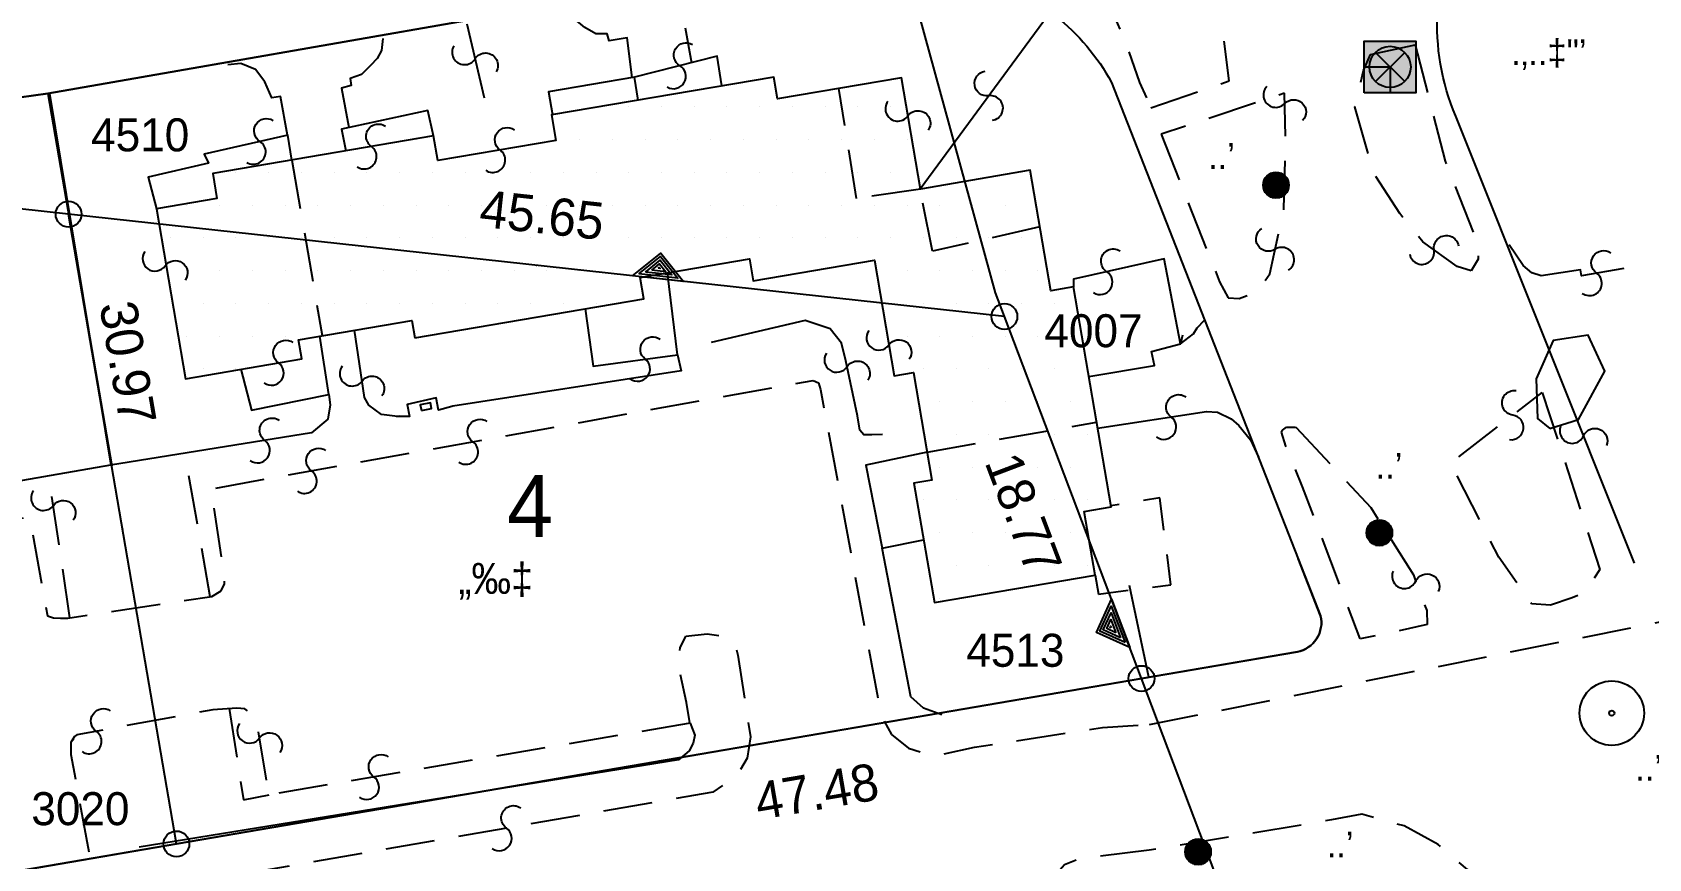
# Model space of a CAD drawing. Extents: x 160399 to 161261, y 619798 to 620526.
# Drawn here: x 160842.2 to 160920.6, y 620247.5 to 620287.5 of the extents above; entities that cross this region are included whole.
import ezdxf
from ezdxf.enums import TextEntityAlignment as Align

# ---------------------------------------------------------------- set-up
doc = ezdxf.new("R2010")
doc.units = 0
doc.header["$LTSCALE"] = 0.375
doc.header["$MEASUREMENT"] = 0
doc.linetypes.add('HIDDEN', pattern=[9.525, 6.35, -3.175])
doc.layers.get('0').update_dxf_attribs({"linetype": 'CONTINUOUS'})
for name, color, linetype in [('FNCP002', 251, 'CONTINUOUS'), ('PCLP001', 7, 'CONTINUOUS'), ('PCLP004', 7, 'CONTINUOUS'), ('PCLP007', 7, 'CONTINUOUS'), ('PCLS001', 2, 'CONTINUOUS'), ('PCLS002', 2, 'CONTINUOUS'), ('PCLS007', 4, 'CONTINUOUS'), ('PH-BLDH001', 3, 'CONTINUOUS'), ('PH-BLDP001', 3, 'CONTINUOUS'), ('PH-BLDP008', 3, 'CONTINUOUS'), ('PH-BLDP030', 3, 'HIDDEN'), ('PH-ELCS001', 3, 'CONTINUOUS'), ('PH-FNCP000', 3, 'CONTINUOUS'), ('PH-FNCP006', 3, 'CONTINUOUS'), ('PH-LGTS008', 3, 'CONTINUOUS'), ('PH-PHNS006', 3, 'CONTINUOUS'), ('PH-RODP021', 3, 'HIDDEN'), ('PH-RODP023', 3, 'HIDDEN'), ('PH-RODP026', 3, 'HIDDEN'), ('PH-RODT100', 3, 'HIDDEN'), ('PH-TREP001', 3, 'CONTINUOUS'), ('SRVS002', 6, 'CONTINUOUS'), ('SRVS007', 2, 'CONTINUOUS'), ('UD_PCLS008', 11, 'CONTINUOUS')]:
    doc.layers.add(name, color=color, linetype=linetype)
doc.styles.add('HEBTXT', font='hebtxt')

# ---------------------------------------------------------------- blocks, each defined once
blk = doc.blocks.new('*X28')
at = {"color": 0}
for p, q in [((160872.4875, 620283.875), (160872.4875, 620283.875)), ((160874.075, 620283.875), (160874.075, 620283.875)), ((160875.6625, 620283.875), (160875.6625, 620283.875)), ((160877.25, 620283.875), (160877.25, 620283.875)), ((160878.8375, 620283.875), (160878.8375, 620283.875)), ((160880.425, 620283.875), (160880.425, 620283.875)), ((160882.0125, 620283.875), (160882.0125, 620283.875)), ((160883.6, 620283.875), (160883.6, 620283.875)), ((160885.1875, 620283.875), (160885.1875, 620283.875)), ((160862.16875, 620282.2875), (160862.16875, 620282.2875)), ((160870.10625, 620282.2875), (160870.10625, 620282.2875)), ((160871.69375, 620282.2875), (160871.69375, 620282.2875)), ((160873.28125, 620282.2875), (160873.28125, 620282.2875)), ((160874.86875, 620282.2875), (160874.86875, 620282.2875)), ((160876.45625, 620282.2875), (160876.45625, 620282.2875)), ((160878.04375, 620282.2875), (160878.04375, 620282.2875)), ((160879.63125, 620282.2875), (160879.63125, 620282.2875)), ((160881.21875, 620282.2875), (160881.21875, 620282.2875)), ((160882.80625, 620282.2875), (160882.80625, 620282.2875)), ((160884.39375, 620282.2875), (160884.39375, 620282.2875)), ((160885.98125, 620282.2875), (160885.98125, 620282.2875)), ((160853.4375, 620280.7), (160853.4375, 620280.7)), ((160855.025, 620280.7), (160855.025, 620280.7)), ((160856.6125, 620280.7), (160856.6125, 620280.7)), ((160858.2, 620280.7), (160858.2, 620280.7)), ((160859.7875, 620280.7), (160859.7875, 620280.7)), ((160861.375, 620280.7), (160861.375, 620280.7)), ((160862.9625, 620280.7), (160862.9625, 620280.7)), ((160864.55, 620280.7), (160864.55, 620280.7)), ((160866.1375, 620280.7), (160866.1375, 620280.7)), ((160867.725, 620280.7), (160867.725, 620280.7)), ((160869.3125, 620280.7), (160869.3125, 620280.7)), ((160870.9, 620280.7), (160870.9, 620280.7)), ((160872.4875, 620280.7), (160872.4875, 620280.7)), ((160874.075, 620280.7), (160874.075, 620280.7)), ((160875.6625, 620280.7), (160875.6625, 620280.7)), ((160877.25, 620280.7), (160877.25, 620280.7)), ((160878.8375, 620280.7), (160878.8375, 620280.7)), ((160880.425, 620280.7), (160880.425, 620280.7)), ((160882.0125, 620280.7), (160882.0125, 620280.7)), ((160883.6, 620280.7), (160883.6, 620280.7)), ((160885.1875, 620280.7), (160885.1875, 620280.7)), ((160891.5375, 620280.7), (160891.5375, 620280.7)), ((160851.05625, 620279.1125), (160851.05625, 620279.1125)), ((160852.64375, 620279.1125), (160852.64375, 620279.1125)), ((160854.23125, 620279.1125), (160854.23125, 620279.1125)), ((160855.81875, 620279.1125), (160855.81875, 620279.1125)), ((160857.40625, 620279.1125), (160857.40625, 620279.1125)), ((160858.99375, 620279.1125), (160858.99375, 620279.1125)), ((160860.58125, 620279.1125), (160860.58125, 620279.1125)), ((160862.16875, 620279.1125), (160862.16875, 620279.1125)), ((160863.75625, 620279.1125), (160863.75625, 620279.1125)), ((160865.34375, 620279.1125), (160865.34375, 620279.1125)), ((160866.93125, 620279.1125), (160866.93125, 620279.1125)), ((160868.51875, 620279.1125), (160868.51875, 620279.1125)), ((160870.10625, 620279.1125), (160870.10625, 620279.1125)), ((160871.69375, 620279.1125), (160871.69375, 620279.1125)), ((160873.28125, 620279.1125), (160873.28125, 620279.1125)), ((160874.86875, 620279.1125), (160874.86875, 620279.1125)), ((160876.45625, 620279.1125), (160876.45625, 620279.1125)), ((160878.04375, 620279.1125), (160878.04375, 620279.1125)), ((160879.63125, 620279.1125), (160879.63125, 620279.1125)), ((160881.21875, 620279.1125), (160881.21875, 620279.1125)), ((160882.80625, 620279.1125), (160882.80625, 620279.1125)), ((160884.39375, 620279.1125), (160884.39375, 620279.1125)), ((160885.98125, 620279.1125), (160885.98125, 620279.1125)), ((160887.56875, 620279.1125), (160887.56875, 620279.1125)), ((160889.15625, 620279.1125), (160889.15625, 620279.1125)), ((160890.74375, 620279.1125), (160890.74375, 620279.1125)), ((160850.2625, 620277.525), (160850.2625, 620277.525)), ((160851.85, 620277.525), (160851.85, 620277.525)), ((160853.4375, 620277.525), (160853.4375, 620277.525)), ((160855.025, 620277.525), (160855.025, 620277.525)), ((160856.6125, 620277.525), (160856.6125, 620277.525)), ((160858.2, 620277.525), (160858.2, 620277.525)), ((160859.7875, 620277.525), (160859.7875, 620277.525)), ((160861.375, 620277.525), (160861.375, 620277.525)), ((160862.9625, 620277.525), (160862.9625, 620277.525)), ((160864.55, 620277.525), (160864.55, 620277.525)), ((160866.1375, 620277.525), (160866.1375, 620277.525)), ((160867.725, 620277.525), (160867.725, 620277.525)), ((160869.3125, 620277.525), (160869.3125, 620277.525)), ((160870.9, 620277.525), (160870.9, 620277.525)), ((160872.4875, 620277.525), (160872.4875, 620277.525)), ((160874.075, 620277.525), (160874.075, 620277.525)), ((160875.6625, 620277.525), (160875.6625, 620277.525)), ((160877.25, 620277.525), (160877.25, 620277.525)), ((160878.8375, 620277.525), (160878.8375, 620277.525)), ((160880.425, 620277.525), (160880.425, 620277.525)), ((160882.0125, 620277.525), (160882.0125, 620277.525)), ((160883.6, 620277.525), (160883.6, 620277.525)), ((160885.1875, 620277.525), (160885.1875, 620277.525)), ((160886.775, 620277.525), (160886.775, 620277.525)), ((160888.3625, 620277.525), (160888.3625, 620277.525)), ((160889.95, 620277.525), (160889.95, 620277.525)), ((160891.5375, 620277.525), (160891.5375, 620277.525)), ((160851.05625, 620275.9375), (160851.05625, 620275.9375)), ((160852.64375, 620275.9375), (160852.64375, 620275.9375)), ((160854.23125, 620275.9375), (160854.23125, 620275.9375)), ((160855.81875, 620275.9375), (160855.81875, 620275.9375)), ((160857.40625, 620275.9375), (160857.40625, 620275.9375)), ((160858.99375, 620275.9375), (160858.99375, 620275.9375)), ((160860.58125, 620275.9375), (160860.58125, 620275.9375)), ((160862.16875, 620275.9375), (160862.16875, 620275.9375)), ((160863.75625, 620275.9375), (160863.75625, 620275.9375)), ((160865.34375, 620275.9375), (160865.34375, 620275.9375)), ((160866.93125, 620275.9375), (160866.93125, 620275.9375)), ((160868.51875, 620275.9375), (160868.51875, 620275.9375)), ((160870.10625, 620275.9375), (160870.10625, 620275.9375)), ((160871.69375, 620275.9375), (160871.69375, 620275.9375)), ((160873.28125, 620275.9375), (160873.28125, 620275.9375)), ((160874.86875, 620275.9375), (160874.86875, 620275.9375)), ((160879.63125, 620275.9375), (160879.63125, 620275.9375)), ((160881.21875, 620275.9375), (160881.21875, 620275.9375)), ((160885.98125, 620275.9375), (160885.98125, 620275.9375)), ((160887.56875, 620275.9375), (160887.56875, 620275.9375)), ((160889.15625, 620275.9375), (160889.15625, 620275.9375)), ((160890.74375, 620275.9375), (160890.74375, 620275.9375)), ((160892.33125, 620275.9375), (160892.33125, 620275.9375)), ((160851.85, 620274.35), (160851.85, 620274.35)), ((160853.4375, 620274.35), (160853.4375, 620274.35)), ((160855.025, 620274.35), (160855.025, 620274.35)), ((160856.6125, 620274.35), (160856.6125, 620274.35)), ((160858.2, 620274.35), (160858.2, 620274.35)), ((160859.7875, 620274.35), (160859.7875, 620274.35)), ((160861.375, 620274.35), (160861.375, 620274.35)), ((160862.9625, 620274.35), (160862.9625, 620274.35)), ((160864.55, 620274.35), (160864.55, 620274.35)), ((160866.1375, 620274.35), (160866.1375, 620274.35)), ((160867.725, 620274.35), (160867.725, 620274.35)), ((160869.3125, 620274.35), (160869.3125, 620274.35)), ((160870.9, 620274.35), (160870.9, 620274.35)), ((160885.1875, 620274.35), (160885.1875, 620274.35)), ((160886.775, 620274.35), (160886.775, 620274.35)), ((160888.3625, 620274.35), (160888.3625, 620274.35)), ((160889.95, 620274.35), (160889.95, 620274.35)), ((160891.5375, 620274.35), (160891.5375, 620274.35)), ((160893.125, 620274.35), (160893.125, 620274.35)), ((160851.05625, 620272.7625), (160851.05625, 620272.7625)), ((160852.64375, 620272.7625), (160852.64375, 620272.7625)), ((160854.23125, 620272.7625), (160854.23125, 620272.7625)), ((160855.81875, 620272.7625), (160855.81875, 620272.7625)), ((160857.40625, 620272.7625), (160857.40625, 620272.7625)), ((160862.16875, 620272.7625), (160862.16875, 620272.7625)), ((160885.98125, 620272.7625), (160885.98125, 620272.7625)), ((160887.56875, 620272.7625), (160887.56875, 620272.7625)), ((160889.15625, 620272.7625), (160889.15625, 620272.7625)), ((160890.74375, 620272.7625), (160890.74375, 620272.7625)), ((160892.33125, 620272.7625), (160892.33125, 620272.7625)), ((160893.91875, 620272.7625), (160893.91875, 620272.7625)), ((160851.85, 620271.175), (160851.85, 620271.175)), ((160853.4375, 620271.175), (160853.4375, 620271.175)), ((160886.775, 620271.175), (160886.775, 620271.175)), ((160888.3625, 620271.175), (160888.3625, 620271.175)), ((160889.95, 620271.175), (160889.95, 620271.175)), ((160891.5375, 620271.175), (160891.5375, 620271.175)), ((160893.125, 620271.175), (160893.125, 620271.175)), ((160894.7125, 620271.175), (160894.7125, 620271.175)), ((160887.56875, 620269.5875), (160887.56875, 620269.5875)), ((160889.15625, 620269.5875), (160889.15625, 620269.5875)), ((160890.74375, 620269.5875), (160890.74375, 620269.5875)), ((160892.33125, 620269.5875), (160892.33125, 620269.5875)), ((160893.91875, 620269.5875), (160893.91875, 620269.5875)), ((160888.3625, 620268), (160888.3625, 620268)), ((160889.95, 620268), (160889.95, 620268)), ((160891.5375, 620268), (160891.5375, 620268)), ((160893.125, 620268), (160893.125, 620268)), ((160894.7125, 620268), (160894.7125, 620268)), ((160887.56875, 620266.4125), (160887.56875, 620266.4125)), ((160889.15625, 620266.4125), (160889.15625, 620266.4125)), ((160890.74375, 620266.4125), (160890.74375, 620266.4125)), ((160892.33125, 620266.4125), (160892.33125, 620266.4125)), ((160893.91875, 620266.4125), (160893.91875, 620266.4125)), ((160895.50625, 620266.4125), (160895.50625, 620266.4125)), ((160886.775, 620264.825), (160886.775, 620264.825)), ((160888.3625, 620264.825), (160888.3625, 620264.825)), ((160889.95, 620264.825), (160889.95, 620264.825)), ((160891.5375, 620264.825), (160891.5375, 620264.825)), ((160893.125, 620264.825), (160893.125, 620264.825)), ((160894.7125, 620264.825), (160894.7125, 620264.825)), ((160887.56875, 620263.2375), (160887.56875, 620263.2375)), ((160889.15625, 620263.2375), (160889.15625, 620263.2375)), ((160890.74375, 620263.2375), (160890.74375, 620263.2375)), ((160892.33125, 620263.2375), (160892.33125, 620263.2375)), ((160893.91875, 620263.2375), (160893.91875, 620263.2375)), ((160888.3625, 620261.65), (160888.3625, 620261.65)), ((160889.95, 620261.65), (160889.95, 620261.65)), ((160891.5375, 620261.65), (160891.5375, 620261.65)), ((160893.125, 620261.65), (160893.125, 620261.65)), ((160894.7125, 620261.65), (160894.7125, 620261.65)), ((160887.56875, 620260.0625), (160887.56875, 620260.0625))]:
    blk.add_line(p, q, dxfattribs=at)
blk = doc.blocks.new('ELCS001')
for p, q in [((0.566, -0.566), (-0.566, 0.566)), ((-0.566, -0.566), (0.566, 0.566))]:
    blk.add_line(p, q)
for points in [[(-1, -1), (-1, 1), (1, 1), (1, -1)], [(-1, -1), (-1, 0), (0, 0), (0, -1)]]:
    blk.add_lwpolyline(points, close=True)
blk.add_circle((0, 0), 0.8)
blk.add_solid([(-1, -1), (1, -1), (-1, 1), (1, 1)])
at = {"style": 'HEBTXT', "flags": 8}
blk.add_attdef('DESC', text='', height=1.5, dxfattribs=at).set_placement((-1.473, 2.181), align=Align.CENTER)
at = {"style": 'HEBTXT'}
blk.add_attdef('POLE_NUM', (1.28, 1.92), '', height=1.5, dxfattribs=at)
at = {"style": 'HEBTXT', "flags": 1}
blk.add_attdef('NOTE', (1.5, -3.645), '', height=1.5, dxfattribs=at)
blk = doc.blocks.new('*X11')
at = {"color": 0}
for p, q in [((-0.5, 0), (0.5, 0)), ((-0.499, 0.032), (0.499, 0.032)), ((-0.496, 0.064), (0.496, 0.064)), ((-0.491, 0.095), (0.491, 0.095)), ((-0.484, 0.127), (0.484, 0.127)), ((-0.474, 0.159), (0.474, 0.159)), ((-0.462, 0.191), (0.462, 0.191)), ((-0.448, 0.222), (0.448, 0.222)), ((-0.431, 0.254), (0.431, 0.254)), ((-0.41, 0.286), (0.41, 0.286)), ((-0.386, 0.318), (0.386, 0.318)), ((-0.358, 0.349), (0.358, 0.349)), ((-0.324, 0.381), (0.324, 0.381)), ((-0.282, 0.413), (0.282, 0.413)), ((-0.229, 0.445), (0.229, 0.445)), ((-0.152, 0.476), (0.152, 0.476)), ((-0.499, -0.032), (0.499, -0.032)), ((-0.496, -0.064), (0.496, -0.064)), ((-0.491, -0.095), (0.491, -0.095)), ((-0.484, -0.127), (0.484, -0.127)), ((-0.474, -0.159), (0.474, -0.159)), ((-0.462, -0.191), (0.462, -0.191)), ((-0.448, -0.222), (0.448, -0.222)), ((-0.431, -0.254), (0.431, -0.254)), ((-0.41, -0.286), (0.41, -0.286)), ((-0.386, -0.318), (0.386, -0.318)), ((-0.358, -0.349), (0.358, -0.349)), ((-0.324, -0.381), (0.324, -0.381)), ((-0.282, -0.413), (0.282, -0.413)), ((-0.229, -0.445), (0.229, -0.445)), ((-0.152, -0.476), (0.152, -0.476))]:
    blk.add_line(p, q, dxfattribs=at)
blk = doc.blocks.new('LGTS008')
blk.add_circle((0, 0), 0.5)
blk.add_blockref('*X11', (0, 0))
at = {"style": 'HEBTXT', "flags": 8}
blk.add_attdef('DESC', text='', height=1.5, dxfattribs=at).set_placement((-3.815, -0.648), align=Align.CENTER)
at = {"style": 'HEBTXT', "flags": 9}
blk.add_attdef('ID', (0, -2.843), '', height=1.5, dxfattribs=at)
blk = doc.blocks.new('PHNS006')
at = {"layer": 'PH-PHNS006', "flags": 128}
blk.add_lwpolyline([(-0.5, -0.3125), (0.5, -0.3125), (0.5, 0.25), (-0.5, 0.25), (-0.5, -0.3125)], dxfattribs=at)
blk = doc.blocks.new('SRVS002')
for radius in [1.25, 0.1]:
    blk.add_circle((0, 0), radius)
blk = doc.blocks.new('PCLS002')
blk.add_lwpolyline([(-0.849, -0.849, 1), (0, 0, -1), (0.849, 0.849, -1)], format="xyb")
blk = doc.blocks.new('PCLS008')
at = {"style": 'HEBTXT', "flags": 1}
blk.add_attdef('CAPTION', text='', height=1.5, dxfattribs=at).set_placement((-0.165, -14.191), align=Align.CENTER)
blk = doc.blocks.new('SRVS007')
blk.add_circle((0, 0), 0.5)
at = {"style": 'HEBTXT'}
blk.add_attdef('NAME', text='', height=1.8, dxfattribs=at).set_placement((-0.011, -2.996), align=Align.CENTER)
for tag, flags, p in [('KIND', 1, (0, -6.042, -0.001)), ('HEIGHT', 1, (0, -8, -0.001)), ('SOURCE-CODE', 9, (0, -9.958, -0.001)), ('MARK-CODE', 9, (0, -11.916, -0.001))]:
    blk.add_attdef(tag, text='', height=1.8, dxfattribs=dict(at, flags=flags)).set_placement(p, align=Align.CENTER)
blk = doc.blocks.new('PCLS007')
blk.add_circle((0, 0), 0.00313)
blk = doc.blocks.new('SU93_41L')
for points in [[(-1, 0), (0, 1), (1, 0)], [(-0.759, 0.1), (0, 0.859), (0.759, 0.1)], [(-0.517, 0.2), (0, 0.717), (0.517, 0.2)], [(-0.276, 0.3), (0, 0.576), (0.276, 0.3)], [(-0.034, 0.4), (0, 0.434), (0.034, 0.4)]]:
    blk.add_lwpolyline(points, close=True)
blk = doc.blocks.new('SU93_41R')
for points in [[(1, 0), (0, -1), (-1, 0)], [(0.759, -0.1), (0, -0.859), (-0.759, -0.1)], [(0.517, -0.2), (0, -0.717), (-0.517, -0.2)], [(0.276, -0.3), (0, -0.576), (-0.276, -0.3)], [(0.034, -0.4), (0, -0.434), (-0.034, -0.4)]]:
    blk.add_lwpolyline(points, close=True)

msp = doc.modelspace()

# ---------------------------------------------------------------- linework, layer by layer
at = {"layer": 'FNCP002', "flags": 128}
for points in [[(160919.89, 620261.78), (160911.22, 620283.45, -0.236479), (160911.85, 620293.49, -0.103439), (160915.649, 620297.433, -0.103439)], [(160874.47, 620290.05), (160883.38, 620291.52, -0.120784), (160887.82, 620290.69), (160891.8, 620288.31, -0.106062), (160894.52, 620285.08, 0.023712)], [(160796.63, 620239.17), (160790.01, 620277.17), (160842.95, 620284.54), (160874.47, 620290.05, -0.023699)], [(160894.52, 620285.08), (160904.67, 620259.23, -0.30158)], [(160904.67, 620259.23, -0.424943), (160903.54, 620257.48, 138.219312)]]:
    msp.add_lwpolyline(points, format="xyb", dxfattribs=at)
for points in [[(160842.95, 620284.54), (160846.04, 620266.5)], [(160903.54, 620257.48), (160796.63, 620239.17)]]:
    msp.add_lwpolyline(points, dxfattribs=at)
at = {"layer": 'PCLP001', "flags": 128}
msp.add_lwpolyline([(160941.941, 620165.367), (160937.543, 620195.905), (160937.973, 620197.393), (160943.403, 620216.182), (160943.754, 620217.396), (160936.673, 620219.121), (160931.786, 620220.312), (160923.747, 620223.216), (160919.92, 620220.654), (160916.222, 620218.177), (160911.561, 620215.056), (160899.589, 620246.662), (160895.981, 620256.185), (160889.334, 620273.734), (160843.951, 620278.698), (160819.89, 620281.33), (160712.811, 620293.042)], dxfattribs=at)
at = {"layer": 'PCLP004'}
for p, q in [((160849.18, 620248.17), (160843.951, 620278.698)), ((160849.18, 620248.17), (160895.981, 620256.185)), ((160796.63, 620239.17), (160849.18, 620248.17))]:
    msp.add_line(p, q, dxfattribs=at)
msp.add_lwpolyline([(160903.463, 620295.825), (160883.38, 620291.52), (160874.47, 620290.05), (160842.95, 620284.54), (160819.89, 620281.33)], dxfattribs=at)
at = {"layer": 'PCLP004', "flags": 128}
msp.add_lwpolyline([(160895.981, 620256.185), (160903.54, 620257.48, 0.424943), (160904.67, 620259.23), (160903.582, 620262)], format="xyb", dxfattribs=at)
at = {"layer": 'PCLP007', "flags": 128}
msp.add_lwpolyline([(160889.334, 620273.734), (160888.898, 620274.886), (160876.664, 620319.478)], dxfattribs=at)
at = {"layer": 'PH-BLDP001'}
msp.add_polyline3d([(160860.735, 620272.697, 45.342), (160871.847, 620274.594, 45.556), (160871.671, 620275.625, 46.286), (160876.973, 620276.531, 45.971), (160877.156, 620275.458, 45.817), (160883.034, 620276.462, 45.938), (160883.991, 620270.858, 45.817), (160884.922, 620271.017, 46.293), (160885.813, 620265.798, 44.559), (160884.949, 620265.651, 42.979), (160885.937, 620259.867, 43.026), (160893.737, 620261.199, 43.16), (160893.21, 620264.288, 43.287), (160894.504, 620264.509, 43.401), (160892.683, 620275.172, 46.386), (160891.588, 620274.985, 45.965), (160890.591, 620280.822, 43.019), (160885.26, 620279.911, 43.234), (160884.338, 620285.31, 43.066), (160878.331, 620284.284, 46.293), (160878.15, 620285.344, 46.313), (160867.373, 620283.504, 46.306), (160867.584, 620282.27, 46.306), (160861.85, 620281.291, 46.306), (160861.645, 620282.491, 46.306), (160850.938, 620280.663, 43.608), (160851.144, 620279.453, 43.019), (160848.209, 620278.952, 43.019), (160849.614, 620270.722, 43.019), (160855.257, 620271.685, 43.019), (160855.099, 620272.612, 43.093), (160860.59, 620273.549, 43.093), (160860.59, 620273.549, 43.093), (160860.735, 620272.697, 45.342)], close=True, dxfattribs=at)
at = {"layer": 'PH-BLDP008'}
for points in [[(160875.634, 620284.914, 35.723), (160875.403, 620286.352, 35.723), (160871.394, 620285.337, 35.723)], [(160871.566, 620284.22, 43.126), (160871.394, 620285.337, 43.126), (160867.225, 620284.624, 43.126), (160867.42, 620283.512, 43.126)], [(160861.645, 620282.491, 43.126), (160861.375, 620283.729, 43.126), (160857.192, 620282.815, 43.126), (160857.401, 620281.766, 43.126)], [(160854.776, 620281.318, 40.623), (160854.575, 620282.532, 40.616), (160850.526, 620281.604, 40.563), (160850.734, 620281.169, 37.678), (160847.809, 620280.484, 37.678), (160848.209, 620278.952, 37.678)], [(160893.425, 620270.829, 40.014), (160896.616, 620271.363, 40.014), (160896.468, 620272.032, 40.014), (160897.873, 620272.408, 40.014), (160897.086, 620276.524, 40.014), (160892.683, 620275.55, 40.014), (160892.683, 620275.172, 40.014)], [(160869.006, 620274.109, 38.568), (160869.392, 620271.332, 38.434), (160873.474, 620271.885, 38.434), (160872.987, 620275.85, 38.434)], [(160852.299, 620271.18, 38.816), (160852.813, 620269.202, 38.427), (160856.567, 620269.949, 38.541), (160856.138, 620272.789, 38.568)], [(160885.58, 620267.165, 38.287), (160882.616, 620266.531, 38.287), (160883.403, 620262.508, 38.287), (160885.416, 620262.915, 38.287)]]:
    msp.add_polyline3d(points, dxfattribs=at)
at = {"layer": 'PH-BLDP030'}
for points in [[(160885.26, 620279.911, 45.576), (160882.163, 620279.463, 46.052), (160881.302, 620284.792, 45.985)], [(160854.769, 620281.317, 46.56), (160856.253, 620272.809, 46.42)], [(160891.059, 620278.079, 45.904), (160885.847, 620276.896, 45.904), (160885.242, 620279.909, 45.904)], [(160885.58, 620267.165, 46.252), (160893.803, 620268.612, 46.252)]]:
    msp.add_polyline3d(points, dxfattribs=at)
at = {"layer": 'PH-FNCP000'}
for points in [[(160871.287, 620285.317, 33.394), (160871.045, 620287.245, 33.829), (160870.161, 620287.097, 34.103), (160870.067, 620287.445, 34.103), (160869.525, 620287.444, 34.103), (160868.989, 620287.745, 34.157), (160868.42, 620288.207, 34.177), (160868.071, 620288.628, 34.197), (160868.051, 620288.748, 34.197)], [(160891.42, 620288.294, 34.177), (160885.242, 620279.909, 34.177)], [(160873.849, 620287.736, 35.723), (160874.155, 620286.036, 33.929)], [(160859.19, 620287.208, 34.137), (160859.123, 620286.625, 33.789), (160858.909, 620286.244, 33.648), (160858.595, 620285.895, 33.574), (160858.154, 620285.467, 33.574), (160857.612, 620285.265, 34.023), (160857.652, 620284.931, 34.063), (160857.177, 620284.796, 34.063), (160857.545, 620282.892, 34.063)], [(160854.574, 620282.531, 33.487), (160854.225, 620284.392, 33.487), (160853.804, 620284.338, 33.487), (160853.468, 620285.108, 33.802), (160853.009, 620285.71, 34.471), (160852.31, 620286, 34.471), (160851.674, 620285.943, 34.471)], [(160843.032, 620284.542, 34.589), (160842.952, 620284.529, 34.591)], [(160846.014, 620266.53, 33.695), (160843.032, 620284.542, 34.853)], [(160919.379, 620276.07, 36.153), (160917.324, 620275.713, 34.961), (160917.28, 620275.991, 34.928), (160915.371, 620275.709, 33.816), (160914.915, 620275.851, 33.71), (160914.488, 620276.212, 33.704), (160913.807, 620277.204, 33.691)], [(160883.418, 620268.011, 33.494), (160882.909, 620267.997, 33.494), (160882.521, 620268.003, 33.494), (160882.327, 620268.224, 33.494), (160882.206, 620268.927, 33.494), (160881.648, 620271.584, 33.494), (160881.44, 620272.445, 33.494), (160880.879, 620273.13, 33.494), (160879.665, 620273.55, 33.494), (160875.107, 620272.475, 33.233)], [(160897.973, 620272.823, 34.88), (160897.873, 620272.408, 34.88), (160898.509, 620272.89, 34.88), (160898.682, 620273.185, 34.88), (160899.03, 620273.554, 34.88), (160899.043, 620273.56, 34.88)], [(160859.991, 620268.912, 33.34), (160859.895, 620268.894, 33.34), (160859.131, 620268.987, 33.34), (160858.513, 620269.445, 33.34), (160858.295, 620269.816, 33.34), (160857.818, 620273.076, 33.548)], [(160873.474, 620271.885, 35.502), (160873.656, 620271.095, 33.34), (160862.579, 620269.385, 33.34), (160862.538, 620269.377, 33.34)], [(160856.567, 620269.949, 33.548), (160856.628, 620269.447, 33.548), (160856.515, 620268.755, 33.548), (160855.732, 620268.094, 33.548), (160845.987, 620266.526, 33.755), (160836.223, 620264.83, 33.688), (160835.901, 620264.837, 33.795), (160835.68, 620265.024, 33.802), (160835.07, 620266.228, 33.969)], [(160862.538, 620269.377, 33.333), (160861.89, 620269.197, 34.639), (160861.769, 620269.786, 34.632), (160860.377, 620269.477, 34.632), (160860.478, 620268.895, 34.612), (160859.83, 620268.886, 34.612)], [(160893.854, 620268.315, 34.384), (160899.141, 620269.129, 34.384), (160899.67, 620269.103, 34.384), (160900.326, 620268.775, 34.384), (160900.701, 620268.448, 34.384), (160901.264, 620267.759, 34.384), (160901.654, 620266.912, 34.384)], [(160886.302, 620254.425, 33.728), (160885.416, 620254.744, 33.34), (160884.801, 620255.307, 33.34), (160883.403, 620262.508, 33.527)], [(160874.092, 620254.026, 33.374), (160874.314, 620253.437, 33.374), (160874.234, 620253.049, 33.374), (160874.047, 620252.68, 33.374), (160873.525, 620252.245, 33.374), (160847.369, 620248.012, 33.374)]]:
    msp.add_polyline3d(points, dxfattribs=at)
at = {"layer": 'PH-FNCP006'}
for points in [[(160863.266, 620287.921, 33.601), (160864.099, 620284.34, 33.648)], [(160896.344, 620256.251, 33.293), (160895.393, 620260.698, 33.293)]]:
    msp.add_polyline3d(points, dxfattribs=at)
at = {"layer": 'PH-RODP021', "flags": 128}
for points in [[(160797.395, 620237.311), (160823.243, 620241.605), (160837.097, 620244.06), (160837.859, 620244.865), (160838.361, 620246.364), (160837.506, 620251.223), (160837.097, 620251.651), (160835.437, 620251.83), (160835.123, 620251), (160835.521, 620247.573), (160815.202, 620243.766), (160812.478, 620258.892), (160842.054, 620264.032), (160842.921, 620259.227), (160843.216, 620259.127), (160843.551, 620259.107), (160843.919, 620259.114), (160850.9, 620260.164), (160851.348, 620260.439), (160851.508, 620260.774), (160851.515, 620261.108), (160850.862, 620265.379), (160880.062, 620270.639), (160880.31, 620270.518), (160880.417, 620270.19), (160883.35, 620254.382), (160883.863, 620253.472), (160884.676, 620252.817), (160885.675, 620252.509), (160886.23, 620252.504), (160887.89, 620252.86), (160894.094, 620253.809), (160896.376, 620253.956)], [(160896.376, 620253.956), (160921.675, 620259.044), (160925.532, 620259.996)], [(160874.079, 620254.033), (160873.924, 620255.03), (160873.501, 620256.977), (160873.607, 620257.68), (160873.888, 620258.243), (160874.925, 620258.358), (160875.735, 620258.245), (160876.291, 620257.81), (160876.399, 620257.321), (160877.018, 620253.359), (160876.857, 620252.333), (160876.326, 620251.441), (160875.193, 620250.68), (160847.137, 620245.782), (160846.147, 620246.185), (160845.37, 620246.918), (160844.946, 620247.762), (160844.078, 620252.487), (160844.071, 620253.123), (160844.205, 620253.284)], [(160874.092, 620254.026), (160853.672, 620250.547), (160853.121, 620253.867), (160852.859, 620254.422), (160852.504, 620254.717), (160852.102, 620254.756), (160850.951, 620254.675), (160844.345, 620253.458), (160844.232, 620253.371), (160844.071, 620253.123)], [(160898.172, 620203.163), (160916.238, 620205.631), (160919.623, 620206.099), (160921.382, 620206.772), (160922.87, 620207.386), (160924.165, 620208.342), (160925.189, 620209.585), (160925.925, 620211.174), (160926.304, 620212.905), (160926.317, 620214.539), (160923.706, 620221.873), (160921.641, 620222.677), (160913.899, 620242.282), (160912.779, 620245.249), (160911.787, 620246.932), (160910.365, 620248.148), (160908.721, 620249.039), (160906.675, 620249.608), (160905.197, 620249.33), (160896.351, 620247.862)], [(160896.351, 620247.862), (160893.048, 620247.469), (160892.253, 620247.149), (160891.684, 620246.508), (160891.461, 620245.68), (160891.511, 620245.192), (160893.928, 620229.229), (160864.62, 620223.962), (160863.833, 620228.567), (160863.592, 620228.875), (160863.25, 620228.988), (160858.772, 620228.308), (160857.932, 620232.612), (160861.968, 620233.358), (160862.507, 620233.704), (160862.743, 620234.416), (160861.963, 620238.901), (160882.47, 620242.332), (160882.948, 620239.187), (160883.162, 620238.812), (160883.827, 620238.394), (160884.61, 620238.351), (160885.316, 620238.695), (160885.592, 620239.002), (160885.599, 620239.396), (160884.932, 620244.316), (160883.959, 620245.134), (160882.353, 620245.693), (160862.255, 620242.188), (160857.804, 620241.34), (160856.829, 620241.042), (160856.04, 620240.397), (160855.555, 620239.5), (160855.457, 620238.38), (160855.618, 620237.643), (160856.054, 620237.262), (160856.636, 620237.176), (160856.857, 620237.196), (160857.486, 620237.98), (160860.216, 620238.417), (160861.016, 620234.281), (160857.182, 620233.448), (160856.565, 620233.194), (160856.199, 620232.637), (160856.158, 620232.235), (160857.746, 620222.785), (160838.579, 620218.933), (160838.438, 620219.394), (160837.253, 620219.219), (160836.614, 620222.592), (160836.268, 620223.102), (160835.502, 620223.281), (160834.057, 620222.992), (160833.481, 620222.911), (160833.088, 620222.482), (160833.027, 620222.054), (160834.829, 620212.67), (160827.032, 620211.251), (160824.988, 620221.351), (160822.685, 620221.175), (160821.07, 620231.897), (160846.315, 620235.935), (160846.914, 620232.408), (160847.276, 620231.792), (160848.225, 620231.765), (160849.103, 620232.124), (160849.484, 620232.45), (160849.591, 620233.08), (160848.697, 620237.858), (160848.353, 620238.585), (160847.706, 620239.061), (160847.116, 620239.182), (160844.485, 620239.193), (160816.87, 620234.41), (160798.411, 620231.402)]]:
    msp.add_lwpolyline(points, dxfattribs=at)
at = {"layer": 'PH-RODP023', "flags": 128}
msp.add_lwpolyline([(160893.737, 620261.199), (160893.894, 620260.282), (160897.408, 620260.733), (160896.869, 620264.943), (160894.497, 620264.551)], dxfattribs=at)
at = {"layer": 'PH-RODP026', "flags": 128}
for points in [[(160896.443, 620283.855), (160900.24, 620285.156), (160899.698, 620289.39), (160898.816, 620291.694), (160897.505, 620292.479), (160895.989, 620293.318), (160892.928, 620293.038), (160887.804, 620292.125), (160890.339, 620291.225), (160893.211, 620289.474), (160894.483, 620288.703), (160895.126, 620287.215), (160895.89, 620285.077), (160896.443, 620283.855)], [(160896.93, 620282.567), (160899.766, 620275.415), (160900.184, 620274.644), (160900.713, 620274.613), (160901.609, 620274.924), (160902.205, 620275.806), (160902.892, 620278.965), (160902.971, 620282.248), (160902.917, 620284.565), (160896.93, 620282.567)], [(160915.419, 620270.055), (160918.204, 620261.48), (160917.5, 620260.387), (160916.869, 620260.094), (160915.814, 620259.745), (160914.894, 620259.812), (160913.31, 620262.069), (160910.97, 620266.635), (160915.419, 620270.055)], [(160903.49, 620268.362), (160907.1, 620264.474), (160909.166, 620261.208), (160909.821, 620259.481), (160909.842, 620258.799), (160906.593, 620258.104), (160903.798, 620265.474), (160902.98, 620267.446), (160902.767, 620268.13), (160902.82, 620268.228), (160903.013, 620268.373), (160903.424, 620268.376), (160903.49, 620268.362)]]:
    msp.add_lwpolyline(points, close=True, dxfattribs=at)
for points in [[(160907.095, 620286.432), (160909.257, 620286.905)], [(160909.257, 620286.905), (160910.702, 620281.273), (160912.279, 620277.276), (160912.312, 620276.507), (160911.97, 620275.954), (160911.29, 620276.165)], [(160911.29, 620276.165), (160909.625, 620277.35), (160908.51, 620278.729), (160907.248, 620280.672), (160906.334, 620283.896), (160906.745, 620285.66), (160907.095, 620286.432)], [(160850.82, 620260.152), (160849.586, 620267.105)], [(160844.017, 620259.129), (160842.998, 620266.007)], [(160851.732, 620254.73), (160852.428, 620250.312), (160853.672, 620250.547)]]:
    msp.add_lwpolyline(points, dxfattribs=at)
at = {"layer": 'PH-TREP001'}
msp.add_polyline3d([(160915.789, 620268.305, 34.24), (160917.169, 620268.75, 34.24), (160918.446, 620271.09, 34.24), (160917.638, 620272.824, 34.24), (160915.955, 620272.566, 34.24), (160915.126, 620270.713, 34.24), (160915.19, 620268.799, 34.24), (160915.789, 620268.305, 34.24)], close=True, dxfattribs=at)

# ---------------------------------------------------------------- block references
at = {"layer": 'PCLS001', "xscale": 1.25, "yscale": 1.25, "zscale": 1.25}
for name, p, rotation in [('SU93_41R', (160872.536, 620275.571), 173.7574831363252), ('SU93_41L', (160894.969, 620258.859), 110.746331707416)]:
    msp.add_blockref(name, p, dxfattribs=dict(at, rotation=rotation))
at = {"layer": 'PCLS002'}
for p, rotation in [((160863.66, 620286.226, 33.623), 283.0950700251853), ((160873.595, 620285.894, 35.723), 14.20761617598156), ((160888.576, 620284.434, 34.177), 53.61751292449983), ((160902.929, 620284.059, 31.91), 271.3350936955134), ((160884.654, 620283.459, 43.124), 279.6910500923199), ((160853.23, 620282.224, 40.598), 12.90880913459059), ((160858.632, 620281.977, 45.547), 9.688659738805143), ((160864.874, 620281.807, 46.306), 9.689023371013294), ((160902.463, 620276.992, 31.91), 77.73070839047298), ((160910.172, 620276.961, 32.135), 324.5600964797424), ((160848.628, 620276.192, 43.019), 279.6879616027902), ((160894.298, 620275.907, 40.014), 12.47368250292616), ((160918.052, 620275.839, 35.383), 9.855216880703646), ((160883.735, 620272.357, 45.849), 279.6909672904732), ((160854.132, 620271.493, 43.019), 9.684455158759755), ((160871.914, 620271.674, 38.434), 7.715051094888864), ((160881.707, 620271.305, 33.494), 281.8603987176335), ((160858.18, 620270.605, 33.39), 278.3243912851568), ((160897.423, 620268.864, 34.384), 8.75267694074221), ((160913.99, 620268.956, 32.32), 37.54991613446516), ((160853.464, 620267.729, 33.596), 9.140717975289133), ((160863.553, 620267.665, 33.561), 10.21157595868953), ((160917.422, 620267.95), 291.8059679858835), ((160855.728, 620266.255, 33.561), 10.21157595868953), ((160843.21, 620264.577, 33.119), 278.4272709244828), ((160909.281, 620260.904, 32.247), 290.7702544096309), ((160845.29, 620253.632, 32.691), 10.43835836267494), ((160853.214, 620253.305, 32.691), 279.4231379576458), ((160858.756, 620251.413, 32.691), 9.668769650808613), ((160865.187, 620248.933, 32.691), 9.902862023407522)]:
    msp.add_blockref('PCLS002', p, dxfattribs=dict(at, rotation=rotation))
at = {"layer": 'PCLS007'}
ref = msp.add_blockref('PCLS007', (160866.642, 620276.216), dxfattribs=dict(at, xscale=1.25, yscale=1.25, zscale=1.25, rotation=353.757473564638))
ref.add_attrib('FRONT-LEN', '45.65', dxfattribs={"layer": '0', "height": 1.8, "rotation": 353.75747, "style": 'HEBTXT'}).set_placement((160866.812, 620277.769), align=Align.CENTER)
ref = msp.add_blockref('PCLS007', (160846.565, 620263.434, 500), dxfattribs=dict(at, xscale=1.25, yscale=1.25, zscale=1.25, rotation=279.7196393974788))
ref.add_attrib('FRONT-LEN', '30.97', dxfattribs={"layer": '0', "height": 1.8, "rotation": 279.71964, "style": 'HEBTXT'}).set_placement((160845.945, 620271.339), align=Align.CENTER)
ref = msp.add_blockref('PCLS007', (160892.658, 620264.959), dxfattribs=dict(at, xscale=1.25, yscale=1.25, zscale=1.25, rotation=290.7463441763697))
ref.add_attrib('FRONT-LEN', '18.77', dxfattribs={"layer": '0', "height": 1.8, "rotation": 290.74634, "style": 'HEBTXT'}).set_placement((160889.426, 620263.859), align=Align.CENTER)
ref = msp.add_blockref('PCLS007', (160872.58, 620252.178, 500), dxfattribs=dict(at, xscale=1.25, yscale=1.25, zscale=1.25, rotation=9.718522793666189))
ref.add_attrib('FRONT-LEN', '47.48', dxfattribs={"layer": '0', "height": 1.8, "rotation": 9.71852, "style": 'HEBTXT'}).set_placement((160880.379, 620249.834), align=Align.CENTER)
at = {"layer": 'PH-BLDH001'}
msp.add_blockref('*X28', (-1.37, 0.02), dxfattribs=at)
at = {"layer": 'PH-ELCS001'}
ref = msp.add_blockref('ELCS001', (160908.038, 620285.833, -10), dxfattribs=dict(at, xscale=1.25, yscale=1.25, zscale=1.25))
ref.add_attrib('DESC', '.‚..‡"’', dxfattribs={"layer": '0', "height": 1.25, "style": 'HEBTXT', "flags": 8}).set_placement((160915.737, 620285.919), align=Align.CENTER)
at = {"layer": 'PH-LGTS008'}
ref = msp.add_blockref('LGTS008', (160902.505, 620280.103, 32.356), dxfattribs=dict(at, xscale=1.25, yscale=1.25, zscale=1.25))
ref.add_attrib('DESC', '..’', dxfattribs={"layer": '0', "height": 1.25, "style": 'HEBTXT', "flags": 8}).set_placement((160899.862, 620280.891), align=Align.CENTER)
ref = msp.add_blockref('LGTS008', (160907.52, 620263.252, 32.47), dxfattribs=dict(at, xscale=1.25, yscale=1.25, zscale=1.25))
ref.add_attrib('DESC', '..’', dxfattribs={"layer": '0', "height": 1.25, "style": 'HEBTXT', "flags": 8}).set_placement((160907.984, 620265.874), align=Align.CENTER)
ref = msp.add_blockref('LGTS008', (160926.538, 620252.246, 32.737), dxfattribs=dict(at, xscale=1.25, yscale=1.25, zscale=1.25))
ref.add_attrib('DESC', '..’', dxfattribs={"layer": '0', "height": 1.25, "style": 'HEBTXT', "flags": 8}).set_placement((160920.577, 620251.233), align=Align.CENTER)
ref = msp.add_blockref('LGTS008', (160898.727, 620247.786, 32.532), dxfattribs=dict(at, xscale=1.25, yscale=1.25, zscale=1.25))
ref.add_attrib('DESC', '..’', dxfattribs={"layer": '0', "height": 1.25, "style": 'HEBTXT', "flags": 8}).set_placement((160905.617, 620247.512), align=Align.CENTER)
at = {"layer": 'PH-PHNS006', "xscale": 0.5, "yscale": 0.5, "zscale": 0.5, "rotation": 11.359844}
msp.add_blockref('PHNS006', (160861.274, 620269.377, 34.752), dxfattribs=at)
at = {"layer": 'SRVS002'}
ref = msp.add_blockref('SRVS002', (160918.79, 620254.51, 1000), dxfattribs=dict(at, xscale=1.25, yscale=1.25, zscale=1.25))
ref.add_attrib('NAME', '2441/€', dxfattribs={"layer": '0', "height": 2.06, "style": 'HEBTXT'}).set_placement((160926.994, 620256.572), align=Align.CENTER)
at = {"layer": 'SRVS007'}
ref = msp.add_blockref('SRVS007', (160843.951, 620278.698, 1000), dxfattribs=dict(at, xscale=1.25, yscale=1.25, zscale=1.25))
ref.add_attrib('NAME', '4510', dxfattribs={"layer": '0', "height": 1.6, "style": 'HEBTXT'}).set_placement((160847.422, 620281.741), align=Align.CENTER)
ref = msp.add_blockref('SRVS007', (160889.334, 620273.734, 1000), dxfattribs=dict(at, xscale=1.25, yscale=1.25, zscale=1.25))
ref.add_attrib('NAME', '4007', dxfattribs={"layer": '0', "height": 1.6, "style": 'HEBTXT'}).set_placement((160893.654, 620272.246), align=Align.CENTER)
ref = msp.add_blockref('SRVS007', (160895.981, 620256.185, 1000), dxfattribs=dict(at, xscale=1.25, yscale=1.25, zscale=1.25))
ref.add_attrib('NAME', '4513', dxfattribs={"layer": '0', "height": 1.6, "style": 'HEBTXT'}).set_placement((160889.866, 620256.756), align=Align.CENTER)
ref = msp.add_blockref('SRVS007', (160849.18, 620248.17, 1000), dxfattribs=dict(at, xscale=1.25, yscale=1.25, zscale=1.25))
ref.add_attrib('NAME', '3020', dxfattribs={"layer": '0', "height": 1.6, "style": 'HEBTXT'}).set_placement((160844.522, 620249.078), align=Align.CENTER)
at = {"layer": 'UD_PCLS008'}
ref = msp.add_blockref('PCLS008', (160866.328, 620263.679, 4), dxfattribs=dict(at, xscale=1.25, yscale=1.25, zscale=1.25))
ref.add_attrib('PARCEL', '4', dxfattribs={"layer": '0', "height": 3, "style": 'HEBTXT'}).set_placement((160866.328, 620264.554), align=Align.MIDDLE_CENTER)

# ---------------------------------------------------------------- texts
at = {"layer": 'PH-RODT100', "style": 'HEBTXT', "width": 0.955}
msp.add_text('„‰‡', height=1.5, dxfattribs=at).set_placement((160862.852, 620260.289, 32.932))

doc.saveas('drawing.dxf')
